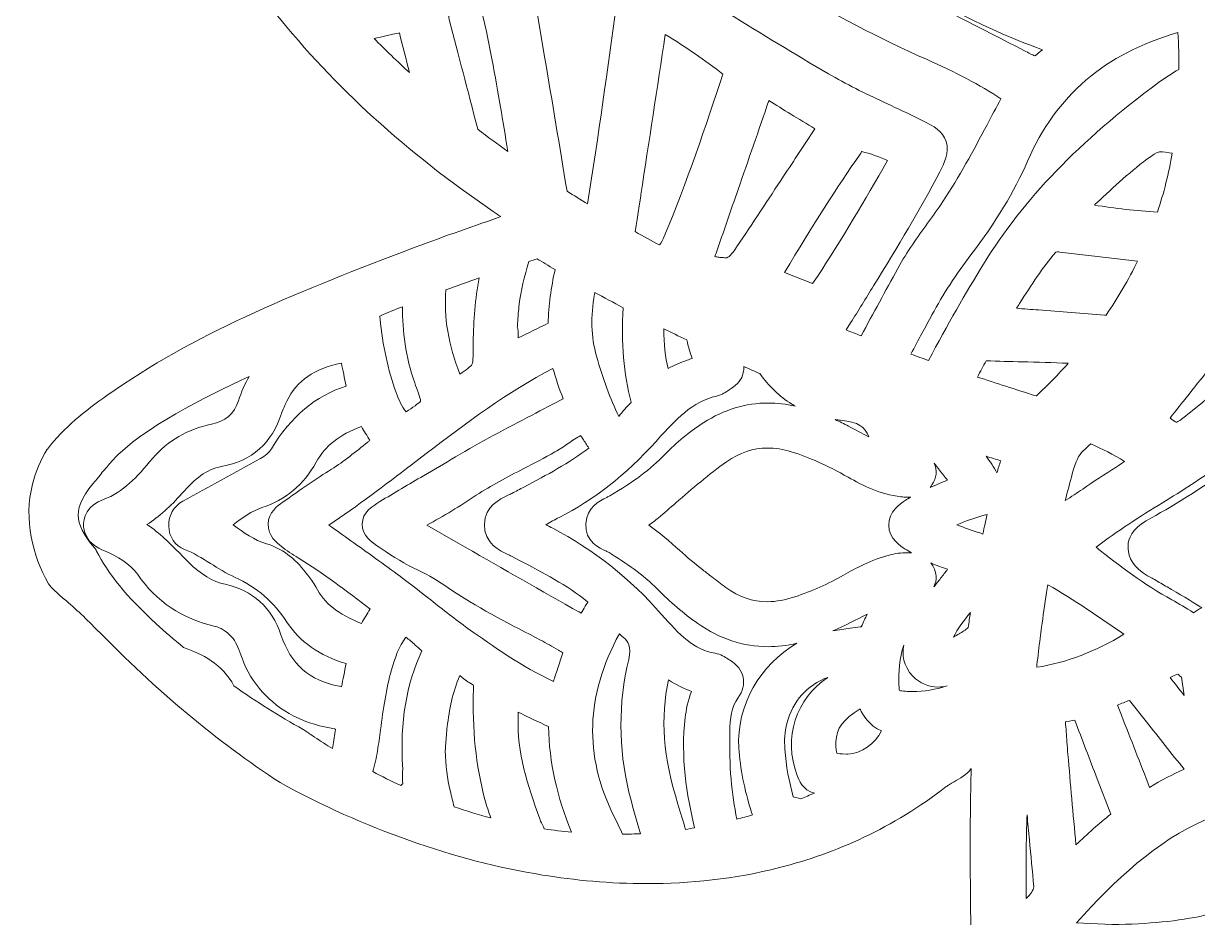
# Model space of a CAD drawing. Extents: x 269 to 1731, y -1926 to -73.
# Drawn here: x 268.8 to 707.4, y -1120.8 to -787 of the extents above; entities that cross this region are included whole.
import ezdxf

# ---------------------------------------------------------------- set-up
doc = ezdxf.new("R2010")
doc.units = 0
doc.header["$MEASUREMENT"] = 0
doc.layers.add('Layer 1', color=7, linetype='Continuous')

# ---------------------------------------------------------------- blocks, each defined once
blk = doc.blocks.new('block 2')
at = {"layer": 'Layer 1', "lineweight": 0}
for points, knots in [([(1727.83, -958.95), (1726.68, -954.34), (1724.8, -950), (1722.31, -945.93), (1722.29, -945.91), (1722.29, -945.89), (1722.27, -945.87), (1716.12, -937.89), (1708.18, -931.56), (1700.07, -925.88), (1667.18, -902.79), (1631.82, -888.44), (1589, -872.06), (1578.01, -867.86), (1566.75, -863.94), (1555.87, -860.14), (1555.87, -860.14), (1552.88, -859.1), (1552.88, -859.1), (1553.83, -858.46), (1554.76, -857.83), (1555.69, -857.18), (1588.32, -834.97), (1614.84, -810.79), (1637.02, -783.19), (1672.78, -738.74), (1693.97, -687.22), (1700.03, -630.03), (1707.51, -559.44), (1696.82, -487.29), (1665.36, -396.07), (1626.36, -282.98), (1570.22, -179.61), (1515.38, -84.76), (1515.38, -84.76), (1515.25, -84.5), (1515.25, -84.5), (1514.71, -83.61), (1514.12, -82.59), (1513.29, -81.58), (1513.11, -81.36), (1512.77, -80.67), (1512.54, -80.21), (1509.71, -74.47), (1505.77, -72.61), (1500.84, -74.73), (1494.21, -77.56), (1496.01, -84.45), (1496.59, -86.7), (1496.72, -87.2), (1496.86, -87.67), (1496.92, -88.11), (1499.63, -105.08), (1502.4, -122.06), (1505.15, -139.04), (1510.66, -172.86), (1516.33, -207.85), (1521.54, -242.3), (1530.4, -301.03), (1540.46, -367.6), (1541.49, -434.18), (1542, -468.91), (1541.21, -505.97), (1531.89, -541.69), (1517.09, -598.39), (1481.76, -633.77), (1423.88, -649.82), (1395.88, -657.59), (1365.21, -661.08), (1327.32, -660.76), (1323.6, -660.72), (1321.56, -660.09), (1319.84, -658.42), (1287.13, -626.78), (1245.2, -617.5), (1212.33, -612.95), (1150.71, -604.42), (1089.56, -610.2), (1032.67, -617.72), (1023.63, -618.91), (1014.52, -620.43), (1005.72, -621.89), (1003.82, -622.21), (1001.92, -622.51), (1000, -622.84), (998.08, -622.51), (996.18, -622.21), (994.28, -621.89), (985.48, -620.43), (976.37, -618.91), (967.33, -617.72), (910.44, -610.2), (849.29, -604.42), (787.67, -612.95), (754.8, -617.5), (712.87, -626.78), (680.16, -658.42), (678.44, -660.09), (676.4, -660.72), (672.68, -660.76), (634.79, -661.08), (604.12, -657.59), (576.12, -649.82), (518.24, -633.77), (482.91, -598.39), (468.11, -541.69), (458.79, -505.97), (458, -468.91), (458.51, -434.18), (459.54, -367.6), (469.6, -301.03), (478.46, -242.3), (483.67, -207.85), (489.34, -172.86), (494.85, -139.04), (497.6, -122.06), (500.37, -105.08), (503.08, -88.11), (503.14, -87.67), (503.28, -87.2), (503.41, -86.7), (503.99, -84.45), (505.79, -77.56), (499.16, -74.73), (494.23, -72.61), (490.29, -74.47), (487.46, -80.21), (487.23, -80.67), (486.89, -81.36), (486.71, -81.58), (485.88, -82.59), (485.29, -83.61), (484.75, -84.5), (484.75, -84.5), (484.62, -84.76), (484.62, -84.76), (429.78, -179.61), (373.64, -282.98), (334.64, -396.07), (303.18, -487.29), (292.49, -559.44), (299.97, -630.03), (306.03, -687.22), (327.22, -738.74), (362.98, -783.19), (385.16, -810.79), (411.68, -834.97), (444.31, -857.18), (445.24, -857.83), (446.17, -858.46), (447.12, -859.1), (447.12, -859.1), (444.13, -860.14), (444.13, -860.14), (433.25, -863.94), (421.99, -867.86), (411, -872.06), (368.18, -888.44), (332.82, -902.79), (299.93, -925.88), (291.82, -931.56), (283.88, -937.89), (277.73, -945.87), (277.71, -945.89), (277.71, -945.91), (277.69, -945.93), (275.2, -950), (273.32, -954.34), (272.17, -958.95), (268.8, -972.58), (272.25, -985.36), (278.09, -996.21), (279.65, -998.01), (281.37, -999.71), (283.25, -1001.27), (287.46, -1004.78), (291.72, -1008.73), (295.89, -1013.01), (318.51, -1036.18), (341.09, -1055.06), (364.68, -1070.45), (395.85, -1087.51), (429.8, -1099.64), (462.73, -1104.96), (474.64, -1106.88), (487.84, -1108.17), (501.79, -1108.17), (517.58, -1108.17), (534.3, -1106.51), (551.18, -1102.19), (572.26, -1096.85), (593.55, -1087.39), (613.5, -1071.92), (613.89, -1071.68), (614.27, -1071.42), (614.66, -1071.17), (615.16, -1070.83), (615.77, -1070.49), (616.4, -1070.14), (618.62, -1068.91), (621.23, -1067.47), (622.82, -1065.19), (622.74, -1067.45), (622.68, -1069.7), (622.64, -1071.94), (621.79, -1122.2), (623.55, -1166.98), (628, -1208.79), (635.42, -1278.33), (648.92, -1348.04), (669.24, -1421.91), (692.41, -1506.07), (724.43, -1590.9), (764.42, -1674.04), (766.72, -1678.82), (767.45, -1683.04), (766.74, -1687.33), (764.26, -1702.11), (765.53, -1716.28), (767.11, -1728.2), (771.88, -1764.21), (787.85, -1787.68), (815.89, -1799.99), (822.48, -1802.9), (825.35, -1806.54), (827.25, -1814.47), (833.78, -1841.58), (848.56, -1864.81), (871.2, -1883.49), (905.47, -1911.81), (946.27, -1926.12), (992.6, -1926.12), (995.03, -1926.12), (997.53, -1926.06), (1000, -1925.98), (1002.47, -1926.06), (1004.97, -1926.12), (1007.4, -1926.12), (1053.73, -1926.12), (1094.53, -1911.81), (1128.8, -1883.49), (1151.44, -1864.81), (1166.22, -1841.58), (1172.75, -1814.47), (1174.65, -1806.54), (1177.52, -1802.9), (1184.11, -1799.99), (1212.15, -1787.68), (1228.12, -1764.21), (1232.89, -1728.2), (1234.47, -1716.28), (1235.74, -1702.11), (1233.26, -1687.33), (1232.55, -1683.04), (1233.28, -1678.82), (1235.58, -1674.04), (1275.57, -1590.9), (1307.59, -1506.07), (1330.76, -1421.91), (1351.08, -1348.04), (1364.58, -1278.33), (1372, -1208.79), (1376.45, -1166.98), (1378.21, -1122.2), (1377.36, -1071.94), (1377.32, -1069.7), (1377.26, -1067.45), (1377.18, -1065.19), (1378.77, -1067.47), (1381.38, -1068.91), (1383.6, -1070.14), (1384.23, -1070.49), (1384.84, -1070.83), (1385.34, -1071.17), (1385.73, -1071.42), (1386.11, -1071.68), (1386.5, -1071.92), (1406.45, -1087.39), (1427.74, -1096.85), (1448.82, -1102.19), (1465.7, -1106.51), (1482.42, -1108.17), (1498.21, -1108.17), (1512.16, -1108.17), (1525.36, -1106.88), (1537.27, -1104.96), (1570.2, -1099.64), (1604.15, -1087.51), (1635.32, -1070.45), (1658.91, -1055.06), (1681.49, -1036.18), (1704.11, -1013.01), (1708.28, -1008.73), (1712.54, -1004.78), (1716.75, -1001.27), (1718.63, -999.71), (1720.35, -998.01), (1721.91, -996.21), (1727.75, -985.36), (1731.2, -972.58), (1727.83, -958.95)], [0, 0, 0, 0, 1, 1, 1, 2, 2, 2, 3, 3, 3, 4, 4, 4, 5, 5, 5, 6, 6, 6, 7, 7, 7, 8, 8, 8, 9, 9, 9, 10, 10, 10, 11, 11, 11, 12, 12, 12, 13, 13, 13, 14, 14, 14, 15, 15, 15, 16, 16, 16, 17, 17, 17, 18, 18, 18, 19, 19, 19, 20, 20, 20, 21, 21, 21, 22, 22, 22, 23, 23, 23, 24, 24, 24, 25, 25, 25, 26, 26, 26, 27, 27, 27, 28, 28, 28, 29, 29, 29, 30, 30, 30, 31, 31, 31, 32, 32, 32, 33, 33, 33, 34, 34, 34, 35, 35, 35, 36, 36, 36, 37, 37, 37, 38, 38, 38, 39, 39, 39, 40, 40, 40, 41, 41, 41, 42, 42, 42, 43, 43, 43, 44, 44, 44, 45, 45, 45, 46, 46, 46, 47, 47, 47, 48, 48, 48, 49, 49, 49, 50, 50, 50, 51, 51, 51, 52, 52, 52, 53, 53, 53, 54, 54, 54, 55, 55, 55, 56, 56, 56, 57, 57, 57, 58, 58, 58, 59, 59, 59, 60, 60, 60, 61, 61, 61, 62, 62, 62, 63, 63, 63, 64, 64, 64, 65, 65, 65, 66, 66, 66, 67, 67, 67, 68, 68, 68, 69, 69, 69, 70, 70, 70, 71, 71, 71, 72, 72, 72, 73, 73, 73, 74, 74, 74, 75, 75, 75, 76, 76, 76, 77, 77, 77, 78, 78, 78, 79, 79, 79, 80, 80, 80, 81, 81, 81, 82, 82, 82, 83, 83, 83, 84, 84, 84, 85, 85, 85, 86, 86, 86, 87, 87, 87, 88, 88, 88, 89, 89, 89, 90, 90, 90, 91, 91, 91, 92, 92, 92, 93, 93, 93, 94, 94, 94, 95, 95, 95, 96, 96, 96, 97, 97, 97, 98, 98, 98, 99, 99, 99, 100, 100, 100, 100]), ([(320.31, -603.25), (328.43, -617.3), (335.73, -627.26), (343.98, -635.49), (370.65, -662.22), (401.15, -686.29), (437.22, -709.06), (460.87, -723.98), (486.55, -739.59), (514.2, -752.79), (527.81, -759.3), (541.33, -766.74), (554.39, -773.93), (571.03, -783.07), (588.23, -792.55), (606.08, -800.34), (616.9, -805.09), (626.02, -809.92), (633.94, -815.09), (632.18, -818.31), (630.45, -821.54), (628.73, -824.78), (623.63, -834.4), (618.34, -844.35), (612.23, -853.46), (610.41, -856.17), (608.43, -858.92), (606.53, -861.55), (602.71, -866.81), (598.79, -872.28), (595.57, -878.17), (595.57, -878.17), (595.37, -878.51), (595.37, -878.51), (590.8, -886.86), (586.23, -895.21), (581.7, -903.58), (579.78, -902.85), (577.94, -902.12), (576.14, -901.42), (576.14, -901.42), (577.78, -898.79), (577.78, -898.79), (580.63, -894.18), (583.48, -889.57), (586.31, -884.96), (595.49, -870.04), (603.7, -856.54), (611.06, -842.37), (612.72, -839.19), (614.78, -835.21), (613.42, -831.06), (612.15, -827.18), (608.75, -825.24), (604.79, -823.28), (600.83, -821.3), (596.77, -819.42), (592.86, -817.6), (585.87, -814.35), (578.65, -810.99), (571.94, -807.13), (546.65, -792.59), (521.6, -776.6), (497.38, -761.14), (483.88, -752.52), (469.91, -743.61), (456.04, -735.02), (428.87, -718.22), (397.61, -698.26), (370.24, -674.08), (352.87, -658.72), (336.54, -640.24), (320.33, -617.54), (320.25, -616.65), (320.17, -615.74), (320.12, -614.81), (319.82, -610.48), (319.58, -606.08), (319.42, -601.63), (319.7, -602.19), (320, -602.72), (320.31, -603.25)], [0, 0, 0, 0, 1, 1, 1, 2, 2, 2, 3, 3, 3, 4, 4, 4, 5, 5, 5, 6, 6, 6, 7, 7, 7, 8, 8, 8, 9, 9, 9, 10, 10, 10, 11, 11, 11, 12, 12, 12, 13, 13, 13, 14, 14, 14, 15, 15, 15, 16, 16, 16, 17, 17, 17, 18, 18, 18, 19, 19, 19, 20, 20, 20, 21, 21, 21, 22, 22, 22, 23, 23, 23, 24, 24, 24, 25, 25, 25, 26, 26, 26, 27, 27, 27, 27]), ([(546.89, -662.54), (539.59, -668.83), (532.17, -675.54), (525.22, -682.72), (519.38, -688.72), (514.02, -695.35), (514.24, -702.93), (514.46, -710.51), (520.14, -716.74), (526.25, -722.34), (546.37, -740.86), (569.23, -754.93), (592.84, -768.9), (610.11, -779.11), (628.89, -789.52), (649.41, -796.76), (648.32, -797.69), (647.23, -798.6), (646.58, -799.06), (645.71, -798.72), (644.15, -797.91), (642.72, -797.18), (626.62, -788.85), (610.21, -780.5), (594.32, -772.4), (561.45, -755.68), (527.46, -738.39), (494.59, -720.4), (490.63, -718.24), (486.65, -715.75), (482.81, -713.36), (480.3, -711.79), (477.71, -710.19), (475.1, -708.63), (476.26, -706.37), (477.57, -704.39), (479.07, -702.63), (490.97, -688.72), (504.4, -674.73), (521.34, -658.6), (523.24, -656.78), (525.2, -654.94), (527.18, -653.12), (533.37, -656.56), (539.96, -659.71), (546.89, -662.54)], [0, 0, 0, 0, 1, 1, 1, 2, 2, 2, 3, 3, 3, 4, 4, 4, 5, 5, 5, 6, 6, 6, 7, 7, 7, 8, 8, 8, 9, 9, 9, 10, 10, 10, 11, 11, 11, 12, 12, 12, 13, 13, 13, 14, 14, 14, 15, 15, 15, 15]), ([(1000.24, -652.29), (1000.3, -652.37), (1000.36, -652.45), (1000.42, -652.53), (1004.49, -657.99), (1008.77, -663.83), (1012.29, -669.84), (1021.85, -686.09), (1033.38, -702.21), (1047.53, -719.09), (1061.96, -736.29), (1072.68, -751.45), (1081.29, -766.84), (1083.74, -771.2), (1087.15, -773.41), (1091.44, -773.41), (1092.61, -773.41), (1093.8, -773.23), (1095.1, -772.88), (1117.94, -766.45), (1141.78, -763.82), (1166.24, -761.46), (1177.3, -760.39), (1188.19, -758.2), (1198.71, -756.06), (1206.71, -754.44), (1214.98, -752.75), (1223.11, -751.63), (1223.11, -751.63), (1223.94, -751.53), (1223.94, -751.53), (1226.87, -751.09), (1229.66, -750.72), (1232.39, -750.5), (1232.45, -750.48), (1232.51, -750.48), (1232.57, -750.48), (1232.55, -750.56), (1232.55, -750.66), (1232.53, -750.76), (1231.38, -762.31), (1228.83, -774.03), (1226.38, -785.35), (1226.38, -785.35), (1225.59, -788.99), (1225.59, -788.99), (1222.95, -801.12), (1221.75, -813.48), (1220.6, -825.44), (1219.85, -833.21), (1219.08, -841.27), (1217.91, -849.04), (1216.13, -861.07), (1213.97, -873.96), (1210.43, -886.56), (1209.72, -889.1), (1207.56, -896.81), (1215.87, -901.58), (1236.45, -913.36), (1256.73, -928.12), (1277.89, -946.7), (1282.54, -950.77), (1287.66, -953.84), (1292.63, -956.79), (1294.81, -958.1), (1296.86, -959.32), (1298.88, -960.63), (1310.42, -968.11), (1320.77, -974.92), (1330.54, -982.52), (1330.58, -982.55), (1330.64, -982.59), (1330.7, -982.65), (1330.62, -982.71), (1330.52, -982.79), (1330.42, -982.85), (1322.27, -989.16), (1313.35, -995.73), (1303.47, -1000.94), (1300.29, -1002.6), (1297.08, -1004.52), (1293.78, -1006.76), (1293.14, -1006.28), (1292.51, -1005.89), (1291.82, -1005.53), (1298.9, -1000.62), (1306.04, -995.93), (1313.47, -991.56), (1316.99, -989.48), (1318.99, -986.31), (1318.99, -982.83), (1318.99, -980.67), (1318.18, -976.58), (1312.71, -973.39), (1299.34, -965.6), (1286.43, -956.38), (1273.95, -947.47), (1262.17, -939.06), (1250, -930.37), (1237.28, -922.72), (1219.95, -912.29), (1204.19, -906.73), (1188.29, -905.48), (1188.3, -905.46), (1188.34, -905.44), (1188.36, -905.42), (1208.21, -885.24), (1214.33, -860.03), (1217.43, -840.32), (1218.82, -831.53), (1219.81, -822.61), (1220.74, -813.98), (1222.44, -798.58), (1224.18, -782.67), (1228.3, -767.6), (1229.58, -762.93), (1228.26, -759.84), (1226.91, -758.08), (1225.05, -755.64), (1222.08, -754.3), (1218.52, -754.3), (1217.41, -754.3), (1216.23, -754.44), (1214.98, -754.69), (1212.57, -755.19), (1210.17, -755.74), (1207.8, -756.32), (1203.28, -757.36), (1199.01, -758.35), (1194.7, -758.97), (1186.5, -760.13), (1178.13, -761.18), (1170.04, -762.19), (1159.77, -763.46), (1149.16, -764.79), (1138.74, -766.37), (1113.21, -770.25), (1093.08, -779.47), (1077.59, -794.47), (1075.87, -772.01), (1065.48, -752.95), (1055.05, -736.84), (1049.17, -727.8), (1042.82, -718.98), (1036.65, -710.43), (1027.19, -697.29), (1017.39, -683.71), (1009.5, -669.39), (1007.42, -665.61), (1004.08, -663.45), (1000.36, -663.45), (996.48, -663.45), (992.96, -665.78), (990.7, -669.88), (982.84, -684.15), (973.09, -697.66), (963.67, -710.74), (959.35, -716.7), (954.9, -722.87), (950.65, -729.09), (938.93, -746.26), (926.19, -766.63), (923.36, -791.12), (923.22, -792.27), (923.12, -793.44), (923.02, -794.61), (908.52, -780.71), (890.04, -771.71), (866.92, -767.2), (855.21, -764.9), (843.28, -763.6), (831.76, -762.33), (816.21, -760.61), (800.12, -758.85), (784.88, -754.65), (783.73, -754.34), (782.59, -754.18), (781.5, -754.18), (778.47, -754.18), (775.84, -755.39), (774.04, -757.58), (772.59, -759.36), (771.09, -762.57), (772.14, -767.67), (772.59, -769.83), (773.13, -771.95), (773.66, -774.09), (774.24, -776.4), (774.77, -778.6), (775.23, -780.83), (777.5, -792.13), (778.79, -803.91), (780.03, -815.28), (781.04, -824.68), (782.11, -834.42), (783.73, -844.02), (788.19, -870.3), (797.25, -890.1), (811.97, -905.42), (794.95, -906.75), (777.96, -913), (760.21, -924.42), (746.85, -933.04), (733.31, -942.5), (719.98, -952.52), (709.07, -960.71), (697.26, -967.59), (688.2, -972.68), (682.81, -975.69), (681.53, -979.47), (681.39, -982.12), (681.25, -984.77), (682.14, -988.65), (687.13, -992.17), (688.2, -992.92), (689.25, -993.5), (690.18, -993.99), (690.55, -994.21), (690.93, -994.41), (691.28, -994.63), (692.87, -995.54), (694.43, -996.47), (696.01, -997.38), (700.47, -999.99), (704.76, -1002.48), (708.91, -1005.17), (707.81, -1005.65), (706.8, -1006.28), (705.87, -1007.01), (702.98, -1005.19), (700.33, -1003.63), (697.77, -1002.2), (687.64, -996.58), (678.18, -989.46), (669.48, -982.55), (677.27, -976.5), (685.92, -971.12), (694.27, -965.93), (701.45, -961.48), (708.9, -956.85), (715.94, -951.72), (723.99, -945.83), (731.79, -939.44), (739.31, -933.24), (739.31, -933.24), (740.83, -932), (740.83, -932), (755.6, -919.85), (769.55, -910.13), (783.44, -902.29), (789.93, -898.63), (792.1, -893.41), (790.09, -886.34), (784.8, -867.82), (782.55, -848.25), (780.37, -829.31), (779.68, -823.22), (778.97, -816.93), (778.13, -810.73), (776.61, -799.12), (774.37, -787.48), (772.24, -776.22), (771.15, -770.56), (770.08, -764.92), (769.07, -759.24), (768.77, -757.58), (768.62, -755.84), (768.44, -754), (768.34, -752.79), (768.22, -751.59), (768.06, -750.4), (777.14, -751.29), (786.6, -752.93), (796.24, -755.31), (811.95, -759.17), (828.02, -760.83), (843.57, -762.43), (853.23, -763.42), (863.24, -764.45), (872.92, -766.01), (885.35, -768.01), (895.42, -770.15), (904.58, -772.68), (906.24, -773.16), (907.73, -773.37), (909.09, -773.37), (912.06, -773.37), (916.2, -772.28), (919.09, -767.1), (930.78, -746.01), (945.96, -727.11), (959.28, -711.4), (967.37, -701.86), (974.04, -691.35), (980.49, -681.2), (983.18, -676.97), (985.95, -672.61), (988.76, -668.42), (991.77, -663.92), (995.79, -658.07), (1000.16, -652.39), (1000.18, -652.37), (1000.2, -652.33), (1000.24, -652.29)], [0, 0, 0, 0, 1, 1, 1, 2, 2, 2, 3, 3, 3, 4, 4, 4, 5, 5, 5, 6, 6, 6, 7, 7, 7, 8, 8, 8, 9, 9, 9, 10, 10, 10, 11, 11, 11, 12, 12, 12, 13, 13, 13, 14, 14, 14, 15, 15, 15, 16, 16, 16, 17, 17, 17, 18, 18, 18, 19, 19, 19, 20, 20, 20, 21, 21, 21, 22, 22, 22, 23, 23, 23, 24, 24, 24, 25, 25, 25, 26, 26, 26, 27, 27, 27, 28, 28, 28, 29, 29, 29, 30, 30, 30, 31, 31, 31, 32, 32, 32, 33, 33, 33, 34, 34, 34, 35, 35, 35, 36, 36, 36, 37, 37, 37, 38, 38, 38, 39, 39, 39, 40, 40, 40, 41, 41, 41, 42, 42, 42, 43, 43, 43, 44, 44, 44, 45, 45, 45, 46, 46, 46, 47, 47, 47, 48, 48, 48, 49, 49, 49, 50, 50, 50, 51, 51, 51, 52, 52, 52, 53, 53, 53, 54, 54, 54, 55, 55, 55, 56, 56, 56, 57, 57, 57, 58, 58, 58, 59, 59, 59, 60, 60, 60, 61, 61, 61, 62, 62, 62, 63, 63, 63, 64, 64, 64, 65, 65, 65, 66, 66, 66, 67, 67, 67, 68, 68, 68, 69, 69, 69, 70, 70, 70, 71, 71, 71, 72, 72, 72, 73, 73, 73, 74, 74, 74, 75, 75, 75, 76, 76, 76, 77, 77, 77, 78, 78, 78, 79, 79, 79, 80, 80, 80, 81, 81, 81, 82, 82, 82, 83, 83, 83, 84, 84, 84, 85, 85, 85, 86, 86, 86, 87, 87, 87, 88, 88, 88, 89, 89, 89, 90, 90, 90, 91, 91, 91, 92, 92, 92, 93, 93, 93, 94, 94, 94, 95, 95, 95, 96, 96, 96, 97, 97, 97, 98, 98, 98, 99, 99, 99, 100, 100, 100, 101, 101, 101, 101]), ([(464.47, -763.22), (467.46, -765.12), (470.45, -767.04), (473.42, -768.94), (478.84, -772.42), (484.42, -776.02), (489.98, -779.47), (490.1, -779.55), (490.2, -779.61), (490.27, -779.67), (490.27, -779.75), (490.25, -779.82), (490.25, -779.92), (487.07, -803.51), (483.61, -828.68), (479.53, -854.37), (476.92, -852.78), (474.36, -851.18), (471.85, -849.6), (469.08, -832.9), (466.29, -816.18), (463.48, -799.47), (463.48, -799.47), (459.05, -773.02), (459.05, -773.02), (458.4, -769.06), (460.69, -765.04), (464.47, -763.22)], [0, 0, 0, 0, 1, 1, 1, 2, 2, 2, 3, 3, 3, 4, 4, 4, 5, 5, 5, 6, 6, 6, 7, 7, 7, 8, 8, 8, 9, 9, 9, 9]), ([(427.68, -784.22), (427.82, -784.1), (428.14, -783.92), (428.67, -783.7), (429.9, -783.21), (431.15, -782.73), (432.39, -782.26), (434.67, -781.37), (437.02, -780.48), (439.36, -779.47), (442.68, -793.58), (445.18, -807.53), (446.98, -818.17), (447.85, -823.24), (448.8, -828.86), (449.73, -834.76), (445.95, -832.05), (442.19, -829.28), (438.49, -826.45), (434.65, -811.51), (431.21, -798.27), (427.96, -786.02), (427.7, -785.03), (427.66, -784.47), (427.68, -784.22)], [0, 0, 0, 0, 1, 1, 1, 2, 2, 2, 3, 3, 3, 4, 4, 4, 5, 5, 5, 6, 6, 6, 7, 7, 7, 8, 8, 8, 8]), ([(409.22, -790.47), (410.49, -795.42), (411.75, -800.36), (413, -805.29), (408.39, -801.1), (403.98, -796.82), (399.76, -792.53), (401.84, -792.07), (409.22, -790.47), (409.22, -790.47)], [0, 0, 0, 0, 1, 1, 1, 2, 2, 2, 3, 3, 3, 3]), ([(508.06, -866.77), (507.83, -867.37), (507.11, -868.95), (506.4, -869.66), (503.45, -868.1), (500.41, -866.44), (497.28, -864.7), (497.34, -864.28), (499.44, -850.77), (499.44, -850.77), (502.44, -831.19), (505.55, -811.01), (508.52, -791.02), (516.3, -795.85), (523.36, -800.72), (530.05, -805.85), (523.76, -824.82), (516.63, -846.31), (508.06, -866.77)], [0, 0, 0, 0, 1, 1, 1, 2, 2, 2, 3, 3, 3, 4, 4, 4, 5, 5, 5, 6, 6, 6, 6]), ([(600.28, -910.45), (603.17, -904.98), (605.7, -900.24), (608.13, -895.8), (612.31, -888.13), (617.22, -880.55), (622.7, -873.34), (631.98, -861.21), (638.9, -849.76), (643.89, -838.34), (654.64, -813.74), (672.56, -798.37), (700.05, -790.33), (700.31, -794.92), (700.43, -799.53), (700.43, -804.1), (697.75, -805.59), (695.18, -807.25), (692.77, -809.03), (663.12, -831.02), (642.35, -852.57), (627.41, -876.81), (620.68, -887.69), (613.95, -899.5), (606.87, -912.78), (604.75, -912.05), (602.57, -911.28), (600.28, -910.45)], [0, 0, 0, 0, 1, 1, 1, 2, 2, 2, 3, 3, 3, 4, 4, 4, 5, 5, 5, 6, 6, 6, 7, 7, 7, 8, 8, 8, 9, 9, 9, 9]), ([(552.73, -844.02), (547.05, -852.64), (541.17, -861.57), (535.33, -870.24), (535.33, -870.24), (535.17, -870.45), (535.17, -870.45), (533.16, -873.42), (532.25, -874.49), (531.1, -874.49), (531, -874.49), (530.88, -874.47), (530.72, -874.47), (530.72, -874.47), (530.21, -874.41), (530.21, -874.41), (529.65, -874.37), (529.12, -874.33), (528.49, -874.23), (528.13, -874.17), (527.63, -874.1), (527.08, -874.02), (527.26, -873.48), (527.42, -873.01), (527.54, -872.71), (530.27, -864.78), (533.02, -856.84), (535.77, -848.91), (539.55, -838.06), (543.45, -826.84), (547.23, -815.74), (552.55, -819.06), (558.23, -822.55), (564.44, -826.27), (560.52, -832.18), (556.62, -838.1), (552.73, -844.02)], [0, 0, 0, 0, 1, 1, 1, 2, 2, 2, 3, 3, 3, 4, 4, 4, 5, 5, 5, 6, 6, 6, 7, 7, 7, 8, 8, 8, 9, 9, 9, 10, 10, 10, 11, 11, 11, 12, 12, 12, 12]), ([(563.59, -884.01), (563.59, -884.01), (553.02, -880.01), (553.02, -880.01), (563.79, -862.1), (572.55, -848.37), (581.32, -835.73), (581.66, -835.25), (581.89, -834.91), (581.97, -834.78), (585.06, -835.53), (588.35, -836.79), (591.59, -838.18), (591.59, -838.18), (589.81, -841.23), (589.81, -841.23), (581.56, -855.47), (573.01, -870.16), (563.59, -884.01)], [0, 0, 0, 0, 1, 1, 1, 2, 2, 2, 3, 3, 3, 4, 4, 4, 5, 5, 5, 6, 6, 6, 6]), ([(668.82, -854.8), (669.46, -854.21), (670.09, -853.61), (670.72, -853.04), (677.51, -846.71), (683.9, -840.73), (691.13, -835.79), (692.51, -834.84), (693.24, -834.84), (693.48, -834.84), (693.58, -834.84), (693.68, -834.86), (693.8, -834.86), (693.8, -834.86), (696.63, -835.21), (697.93, -835.37), (696.63, -842.87), (694.77, -850.25), (692.39, -857.43), (684.4, -856.92), (676.52, -856.03), (668.82, -854.8)], [0, 0, 0, 0, 1, 1, 1, 2, 2, 2, 3, 3, 3, 4, 4, 4, 5, 5, 5, 6, 6, 6, 7, 7, 7, 7]), ([(655.05, -872.28), (655.35, -872.28), (655.63, -872.31), (655.94, -872.33), (655.94, -872.33), (684.97, -875.66), (684.97, -875.66), (681.61, -882.6), (677.67, -889.39), (673.2, -895.9), (673.02, -895.88), (672.82, -895.86), (672.64, -895.86), (664.41, -895.15), (656.06, -894.54), (647.99, -893.94), (645.22, -893.75), (642.47, -893.55), (639.72, -893.33), (640.11, -892.74), (640.49, -892.12), (640.88, -891.51), (645.3, -884.62), (649.45, -878.11), (654.38, -872.35), (654.38, -872.35), (654.56, -872.28), (655.05, -872.28)], [0, 0, 0, 0, 1, 1, 1, 2, 2, 2, 3, 3, 3, 4, 4, 4, 5, 5, 5, 6, 6, 6, 7, 7, 7, 8, 8, 8, 9, 9, 9, 9]), ([(467.38, -878.86), (465.86, -885.59), (464.99, -892.3), (464.79, -898.89), (461.05, -900.69), (457.33, -902.53), (453.59, -904.35), (453.59, -904.35), (453.59, -902.31), (453.59, -902.31), (453.59, -901.62), (453.47, -900.95), (453.27, -900.33), (453.29, -899.88), (453.33, -899.4), (453.37, -898.95), (453.53, -896.46), (453.71, -894.1), (454, -891.79), (454.64, -886.78), (455.84, -881.54), (457.62, -875.8), (458.63, -875.46), (459.66, -875.14), (460.67, -874.83), (462.71, -876.07), (464.89, -877.4), (467.38, -878.86)], [0, 0, 0, 0, 1, 1, 1, 2, 2, 2, 3, 3, 3, 4, 4, 4, 5, 5, 5, 6, 6, 6, 7, 7, 7, 8, 8, 8, 9, 9, 9, 9]), ([(426.56, -886.46), (430.67, -884.92), (434.85, -883.44), (439.02, -881.97), (437.56, -889.79), (436.83, -897.82), (436.83, -905.95), (436.83, -909.91), (436.85, -913.32), (436.31, -914.33), (435.92, -915.08), (434.19, -916.3), (431.84, -917.87), (427.51, -906.98), (425.77, -896.65), (426.56, -886.46)], [0, 0, 0, 0, 1, 1, 1, 2, 2, 2, 3, 3, 3, 4, 4, 4, 5, 5, 5, 5]), ([(495.74, -928.41), (495.74, -928.43), (495.74, -928.45), (495.76, -928.47), (494.09, -930.14), (492.63, -931.86), (491.18, -933.68), (487.96, -927.03), (485.21, -919.63), (482.85, -911.22), (480.8, -903.92), (480.56, -896.32), (482.14, -888.05), (482.18, -887.83), (482.22, -887.63), (482.26, -887.41), (485.68, -889.31), (489.19, -891.21), (492.75, -893.09), (492.06, -906.39), (493.03, -917.69), (495.74, -928.41)], [0, 0, 0, 0, 1, 1, 1, 2, 2, 2, 3, 3, 3, 4, 4, 4, 5, 5, 5, 6, 6, 6, 7, 7, 7, 7]), ([(411.7, -932.04), (410.21, -930.02), (408.98, -927.62), (407.98, -924.77), (404.97, -916.36), (402.97, -907.1), (402, -897.25), (401.96, -896.89), (401.92, -896.56), (401.88, -896.2), (404.75, -894.99), (407.56, -893.82), (410.33, -892.72), (410.41, -901.7), (411.38, -911.5), (414.96, -921.17), (415.83, -923.55), (417.02, -926.77), (417.16, -927.98), (416.43, -928.79), (414.13, -930.37), (411.7, -932.04)], [0, 0, 0, 0, 1, 1, 1, 2, 2, 2, 3, 3, 3, 4, 4, 4, 5, 5, 5, 6, 6, 6, 7, 7, 7, 7]), ([(518.59, -912.01), (517.98, -912.25), (517.36, -912.46), (516.75, -912.7), (514.48, -913.53), (511.98, -914.46), (509.57, -915.85), (508.5, -911.51), (508, -906.77), (508.02, -900.97), (510.74, -902.31), (513.57, -903.7), (516.57, -905.16), (517.11, -907.5), (517.78, -909.79), (518.59, -912.01)], [0, 0, 0, 0, 1, 1, 1, 2, 2, 2, 3, 3, 3, 4, 4, 4, 5, 5, 5, 5]), ([(733.67, -908.13), (727.81, -912.62), (722.25, -917.35), (716.79, -922.02), (711.94, -926.16), (706.92, -930.45), (701.85, -934.39), (700.11, -935.74), (699.5, -935.85), (699.5, -935.85), (699.5, -935.85), (698.96, -935.78), (697.68, -934.75), (697.68, -934.75), (697.12, -934.29), (697.12, -934.29), (697.16, -934.23), (702.07, -928.04), (702.07, -928.04), (707.69, -920.95), (713.51, -913.65), (719.13, -906.35), (719.28, -906.13), (719.42, -905.97), (719.52, -905.86), (719.58, -905.88), (719.66, -905.88), (719.76, -905.92), (724.25, -907.02), (728.84, -907.76), (733.67, -908.13)], [0, 0, 0, 0, 1, 1, 1, 2, 2, 2, 3, 3, 3, 4, 4, 4, 5, 5, 5, 6, 6, 6, 7, 7, 7, 8, 8, 8, 9, 9, 9, 10, 10, 10, 10]), ([(387.59, -1034.64), (387.59, -1034.64), (386.8, -1034.48), (386.8, -1034.48), (375.56, -1032.34), (368.64, -1026.23), (364.98, -1015.25), (361.59, -1005.11), (354.39, -998.6), (344.14, -996.37), (339.41, -995.34), (335.21, -992.82), (330.5, -988.17), (329.5, -987.19), (328.51, -986.18), (327.52, -985.17), (323.7, -981.27), (319.8, -977.27), (314.93, -974.11), (319.46, -971.12), (323.7, -967.32), (328.01, -962.45), (332.8, -957.03), (336.96, -953.45), (342.81, -952.4), (354.03, -950.36), (361.77, -943.53), (365.17, -932.61), (365.47, -931.62), (366.02, -930.49), (366.6, -929.3), (366.6, -929.3), (367.21, -928.06), (367.21, -928.06), (370.91, -920.28), (377.4, -915.73), (387.55, -913.83), (388.13, -916.44), (388.7, -919.25), (389.32, -922.42), (377.96, -925.94), (368.79, -933.62), (361.39, -945.77), (360.52, -947.21), (359.22, -948.38), (357.32, -949.43), (347.68, -954.75), (338.04, -960.06), (328.35, -965.36), (324.9, -967.26), (322.98, -970.58), (323.06, -974.5), (323.18, -978.74), (325.4, -982.08), (329, -983.39), (332.29, -984.63), (335.39, -986.57), (338.7, -988.63), (341.51, -990.39), (344.44, -992.23), (347.68, -993.74), (356.09, -997.61), (362.3, -1002.94), (367.21, -1010.52), (371.96, -1017.84), (379.36, -1023.02), (389.33, -1026.01), (388.76, -1029.04), (388.17, -1031.97), (387.59, -1034.64)], [0, 0, 0, 0, 1, 1, 1, 2, 2, 2, 3, 3, 3, 4, 4, 4, 5, 5, 5, 6, 6, 6, 7, 7, 7, 8, 8, 8, 9, 9, 9, 10, 10, 10, 11, 11, 11, 12, 12, 12, 13, 13, 13, 14, 14, 14, 15, 15, 15, 16, 16, 16, 17, 17, 17, 18, 18, 18, 19, 19, 19, 20, 20, 20, 21, 21, 21, 22, 22, 22, 23, 23, 23, 23]), ([(468.29, -1028.01), (467.78, -1029.57), (467.26, -1031.13), (466.73, -1032.68), (455.01, -1027.08), (444.13, -1019.52), (434.81, -1012.85), (430.12, -1009.49), (425.45, -1005.81), (420.94, -1002.24), (417.26, -999.36), (413.46, -996.35), (409.6, -993.48), (403.46, -988.95), (397.17, -984.45), (391.1, -980.12), (388.37, -978.18), (385.63, -976.24), (382.92, -974.28), (393.55, -967.14), (403.8, -959.34), (413.71, -951.76), (413.71, -951.76), (419.22, -947.59), (419.22, -947.59), (434.16, -936.23), (449.59, -924.5), (466.57, -915.79), (467.64, -919.51), (468.86, -923.35), (470.41, -927.07), (466.55, -929.13), (462.65, -931.16), (458.77, -933.18), (449.31, -938.11), (439.56, -943.2), (430.16, -948.82), (426.18, -951.19), (422.18, -953.55), (418.17, -955.88), (412.84, -958.99), (407.32, -962.21), (401.92, -965.52), (399.17, -967.2), (395.39, -969.51), (395.31, -973.91), (395.25, -978.3), (398.97, -980.75), (401.68, -982.55), (401.68, -982.55), (402.73, -983.25), (402.73, -983.25), (406.93, -986.04), (411.28, -988.91), (416.25, -991.12), (420.2, -992.9), (424.1, -995.46), (427.45, -997.71), (437.93, -1004.78), (449.19, -1010.61), (460.06, -1016.25), (460.06, -1016.25), (461.96, -1017.22), (461.96, -1017.22), (464.17, -1018.37), (466.33, -1019.64), (468.61, -1020.98), (469.18, -1021.32), (469.75, -1021.66), (470.33, -1021.99), (469.62, -1024.01), (468.94, -1026.05), (468.29, -1028.01)], [0, 0, 0, 0, 1, 1, 1, 2, 2, 2, 3, 3, 3, 4, 4, 4, 5, 5, 5, 6, 6, 6, 7, 7, 7, 8, 8, 8, 9, 9, 9, 10, 10, 10, 11, 11, 11, 12, 12, 12, 13, 13, 13, 14, 14, 14, 15, 15, 15, 16, 16, 16, 17, 17, 17, 18, 18, 18, 19, 19, 19, 20, 20, 20, 21, 21, 21, 22, 22, 22, 23, 23, 23, 24, 24, 24, 24]), ([(536.01, -1057.49), (536.52, -1065.17), (538.06, -1073.01), (540.75, -1081.46), (540.75, -1081.46), (540.99, -1082.23), (541.09, -1082.52), (539.19, -1083.08), (537.25, -1083.59), (535.33, -1084.09), (533.25, -1074.77), (532.4, -1064.26), (532.64, -1051.56), (532.72, -1046.39), (533.27, -1042.26), (535.67, -1038.89), (537.51, -1036.3), (538.16, -1033.69), (537.63, -1031.12), (537.07, -1028.54), (535.39, -1026.39), (532.62, -1024.72), (532.4, -1024.59), (532.19, -1024.45), (531.97, -1024.31), (530.84, -1023.54), (529.32, -1022.51), (527.16, -1022.13), (519.17, -1020.75), (513.84, -1015.25), (507.17, -1007.63), (495.4, -994.23), (481.73, -983.43), (466.59, -975.47), (465.7, -975), (464.79, -974.54), (463.9, -974.11), (465.56, -973.2), (467.24, -972.28), (468.9, -971.43), (481.86, -964.9), (493.7, -955.6), (505.12, -943.02), (505.12, -943.02), (505.65, -942.42), (505.65, -942.42), (512.56, -934.81), (518.49, -928.22), (527.73, -926.12), (529.75, -925.64), (531.28, -924.58), (532.38, -923.8), (532.64, -923.63), (532.9, -923.45), (533.16, -923.29), (535.61, -921.79), (537.13, -919.81), (537.67, -917.45), (537.85, -916.66), (537.9, -915.85), (537.83, -915.04), (539.88, -915.95), (541.9, -916.84), (543.86, -917.69), (547.09, -922.32), (551.1, -926.16), (555.83, -929.11), (556.27, -929.36), (556.68, -929.62), (557.12, -929.88), (553.7, -929.09), (550.27, -928.69), (546.93, -928.69), (538.58, -928.69), (530.5, -931.15), (522.91, -936.01), (517.6, -939.38), (512.69, -943.41), (508.28, -948), (503.14, -953.35), (496.63, -958.22), (487.84, -963.32), (487.46, -963.54), (487.07, -963.74), (486.67, -963.93), (484.06, -965.26), (479.19, -967.71), (478.86, -973.69), (478.44, -980.44), (484.14, -982.99), (486.3, -983.94), (486.75, -984.16), (487.29, -984.4), (487.52, -984.53), (493.76, -988.45), (500.29, -992.73), (505.63, -998.19), (510.26, -1002.94), (515.35, -1007.27), (520.71, -1011.03), (528.88, -1016.77), (537.71, -1019.68), (546.93, -1019.68), (550.41, -1019.68), (554.01, -1019.26), (557.63, -1018.43), (544.12, -1026.13), (534.96, -1041.78), (536.01, -1057.49)], [0, 0, 0, 0, 1, 1, 1, 2, 2, 2, 3, 3, 3, 4, 4, 4, 5, 5, 5, 6, 6, 6, 7, 7, 7, 8, 8, 8, 9, 9, 9, 10, 10, 10, 11, 11, 11, 12, 12, 12, 13, 13, 13, 14, 14, 14, 15, 15, 15, 16, 16, 16, 17, 17, 17, 18, 18, 18, 19, 19, 19, 20, 20, 20, 21, 21, 21, 22, 22, 22, 23, 23, 23, 24, 24, 24, 25, 25, 25, 26, 26, 26, 27, 27, 27, 28, 28, 28, 29, 29, 29, 30, 30, 30, 31, 31, 31, 32, 32, 32, 33, 33, 33, 34, 34, 34, 35, 35, 35, 36, 36, 36, 36]), ([(628.38, -912.96), (628.38, -912.94), (628.38, -912.92), (628.4, -912.92), (632.89, -913.08), (637.38, -913.2), (641.87, -913.32), (647.53, -913.45), (653.31, -913.59), (659.05, -913.87), (655.33, -918.03), (651.39, -922.04), (647.31, -925.86), (647.23, -925.94), (647.18, -926), (647.1, -926.06), (639.24, -923.59), (632, -921.25), (625.13, -918.98), (626.22, -916.98), (627.29, -914.98), (628.38, -912.96)], [0, 0, 0, 0, 1, 1, 1, 2, 2, 2, 3, 3, 3, 4, 4, 4, 5, 5, 5, 6, 6, 6, 7, 7, 7, 7]), ([(373.33, -1050.63), (364.26, -1045.54), (355.58, -1040.08), (347.44, -1034.36), (343.17, -1026.11), (335.37, -1022.31), (328.62, -1019.99), (325.14, -1017.09), (321.7, -1014.14), (318.39, -1011.09), (307.43, -1001.06), (300.15, -992.19), (296.13, -983.98), (295.91, -983.52), (295.64, -983.11), (295.3, -982.73), (291.24, -978), (289.25, -974.05), (289.23, -970.58), (289.21, -966.74), (291.56, -962.27), (296.47, -956.91), (296.67, -956.67), (296.86, -956.41), (297.04, -956.16), (297.34, -955.68), (297.72, -955.23), (298.07, -954.75), (298.07, -954.75), (298.13, -954.67), (298.13, -954.67), (299.5, -953.21), (300.62, -951.86), (301.65, -950.48), (314.08, -937.36), (336.32, -926.71), (353.08, -918.8), (351.5, -921.57), (350.15, -924.6), (349.09, -927.9), (347.5, -932.73), (344.22, -935.58), (339.05, -936.63), (330.17, -938.39), (322.55, -942.8), (317.03, -949.39), (311.15, -956.43), (306.09, -962.01), (298.72, -964.69), (292.67, -966.88), (290.91, -971.47), (291.28, -975.06), (291.88, -980.77), (296.75, -982.89), (299.08, -983.9), (303.75, -985.94), (308.48, -988.43), (311.47, -992.75), (318.39, -1002.8), (328.13, -1009.31), (340.38, -1012.1), (342.5, -1012.57), (344.36, -1013.76), (346.53, -1016.04), (348.12, -1017.68), (348.97, -1019.97), (349.96, -1022.67), (349.96, -1022.67), (350.43, -1023.95), (350.43, -1023.95), (354.01, -1033.45), (360.52, -1040.73), (369.78, -1045.58), (374.97, -1048.29), (380.29, -1049.5), (384.82, -1050.35), (385.02, -1050.37), (385.18, -1050.41), (385.34, -1050.45), (385.32, -1050.67), (385.3, -1050.9), (385.26, -1051.18), (384.98, -1053.57), (384.63, -1055.73), (384.21, -1057.75), (381.95, -1056.35), (379.74, -1054.92), (377.54, -1053.46), (376.29, -1052.64), (375.07, -1051.81), (373.84, -1050.96), (373.68, -1050.82), (373.5, -1050.73), (373.33, -1050.63)], [0, 0, 0, 0, 1, 1, 1, 2, 2, 2, 3, 3, 3, 4, 4, 4, 5, 5, 5, 6, 6, 6, 7, 7, 7, 8, 8, 8, 9, 9, 9, 10, 10, 10, 11, 11, 11, 12, 12, 12, 13, 13, 13, 14, 14, 14, 15, 15, 15, 16, 16, 16, 17, 17, 17, 18, 18, 18, 19, 19, 19, 20, 20, 20, 21, 21, 21, 22, 22, 22, 23, 23, 23, 24, 24, 24, 25, 25, 25, 26, 26, 26, 27, 27, 27, 28, 28, 28, 29, 29, 29, 30, 30, 30, 31, 31, 31, 31]), ([(398.2, -942.62), (397.92, -942.84), (397.67, -943.06), (397.41, -943.26), (392.86, -946.96), (388.54, -950.46), (383.81, -953.43), (378.29, -956.91), (372.46, -960.87), (365.45, -965.87), (363.91, -966.96), (360.27, -969.55), (360.17, -973.91), (360.05, -978.24), (363.55, -981.03), (365.05, -982.2), (367.09, -983.82), (369.23, -985.19), (371.47, -986.53), (380.71, -992.19), (389.57, -998.98), (398.14, -1005.55), (398.14, -1005.55), (398.3, -1005.67), (398.3, -1005.67), (397.13, -1007.43), (396.08, -1009.21), (395.09, -1010.97), (386.37, -1007.67), (381.18, -1003.51), (377.96, -997.36), (377.07, -995.65), (375.98, -994.25), (375.01, -993.02), (375.01, -993.02), (374.3, -992.09), (374.3, -992.09), (370.1, -986.55), (365.13, -982.89), (359.55, -981.23), (355.06, -979.88), (351.16, -977.15), (347.09, -974.2), (350.69, -971.51), (354.11, -968.98), (357.87, -967.75), (366.7, -964.86), (373.5, -959.17), (378.11, -950.81), (381.52, -944.7), (386.72, -940.54), (395.01, -937.5), (396.08, -939.28), (397.15, -941), (398.2, -942.62)], [0, 0, 0, 0, 1, 1, 1, 2, 2, 2, 3, 3, 3, 4, 4, 4, 5, 5, 5, 6, 6, 6, 7, 7, 7, 8, 8, 8, 9, 9, 9, 10, 10, 10, 11, 11, 11, 12, 12, 12, 13, 13, 13, 14, 14, 14, 15, 15, 15, 16, 16, 16, 17, 17, 17, 18, 18, 18, 18]), ([(573.98, -935.12), (580.73, -935.74), (583.1, -937.56), (584.53, -941.26), (581.99, -939.95), (579.48, -938.64), (576.97, -937.32), (575.28, -936.45), (573.62, -935.64), (571.96, -934.9), (572.63, -934.98), (573.31, -935.06), (573.98, -935.12)], [0, 0, 0, 0, 1, 1, 1, 2, 2, 2, 3, 3, 3, 4, 4, 4, 4]), ([(419.47, -974.32), (425.73, -970.92), (431.92, -967.18), (437.95, -963.14), (443.55, -959.42), (449.47, -956.36), (455.74, -953.13), (459.56, -951.17), (463.5, -949.13), (467.32, -946.96), (469.1, -945.95), (470.72, -944.86), (472.29, -943.79), (473.89, -942.7), (475.43, -941.67), (476.98, -940.84), (477.23, -941.24), (477.49, -941.63), (477.73, -942.03), (478.46, -943.18), (479.19, -944.36), (480, -945.55), (472.58, -951.17), (464.37, -955.5), (455.72, -960.08), (454.22, -960.87), (452.74, -961.66), (451.23, -962.45), (450.78, -962.71), (450.28, -962.92), (449.79, -963.16), (446.76, -964.59), (441.14, -967.26), (440.96, -973.93), (440.78, -981.15), (447, -984.02), (449.99, -985.4), (450.46, -985.62), (450.94, -985.84), (451.37, -986.06), (451.37, -986.06), (453.84, -987.36), (453.84, -987.36), (463.05, -992.15), (471.75, -996.68), (479.49, -1002.88), (479.49, -1002.88), (479.63, -1002.98), (479.63, -1002.98), (479.61, -1003), (477.93, -1005.83), (477.14, -1007.15), (476.05, -1006.58), (474.92, -1006), (473.83, -1005.37), (459.6, -997.26), (445.39, -989.14), (431.19, -981.03), (431.19, -981.03), (419.47, -974.32), (419.47, -974.32)], [0, 0, 0, 0, 1, 1, 1, 2, 2, 2, 3, 3, 3, 4, 4, 4, 5, 5, 5, 6, 6, 6, 7, 7, 7, 8, 8, 8, 9, 9, 9, 10, 10, 10, 11, 11, 11, 12, 12, 12, 13, 13, 13, 14, 14, 14, 15, 15, 15, 16, 16, 16, 17, 17, 17, 18, 18, 18, 19, 19, 19, 20, 20, 20, 20]), ([(598.1, -965.14), (596.42, -966.27), (591.91, -969.26), (591.99, -974.36), (592.05, -979.41), (596.62, -982.26), (598.12, -983.21), (598.93, -983.7), (599.72, -984.2), (600.51, -984.65), (600.12, -984.61), (599.68, -984.59), (599.23, -984.59), (599.23, -984.59), (599.11, -984.59), (599.11, -984.59), (596.66, -984.59), (594.38, -984.89), (592.16, -985.48), (585.44, -987.28), (579.5, -990.43), (575.09, -992.96), (569.37, -996.23), (563.25, -998.96), (556.94, -1001.08), (553.38, -1002.26), (549.94, -1002.88), (546.71, -1002.88), (541.17, -1002.88), (536.06, -1001.14), (531.14, -997.53), (529.4, -996.27), (527.69, -994.94), (525.97, -993.64), (524.84, -992.75), (523.7, -991.86), (522.53, -990.98), (519.6, -988.77), (516.83, -986.31), (513.9, -983.7), (510.28, -980.48), (506.56, -977.17), (502.39, -974.26), (503.57, -973.49), (504.76, -972.62), (505.93, -971.63), (508.14, -969.77), (510.32, -967.87), (512.52, -965.95), (518.59, -960.71), (524.84, -955.27), (531.39, -950.64), (536.32, -947.17), (541.35, -945.49), (546.75, -945.49), (549.58, -945.49), (552.55, -945.97), (555.6, -946.9), (562.3, -948.95), (569.05, -951.96), (576.83, -956.39), (582.31, -959.48), (588.8, -962.85), (596.54, -963.68), (597.35, -963.76), (598.26, -963.85), (599.29, -963.85), (599.62, -963.85), (599.98, -963.84), (600.3, -963.82), (599.58, -964.21), (598.83, -964.65), (598.1, -965.14)], [0, 0, 0, 0, 1, 1, 1, 2, 2, 2, 3, 3, 3, 4, 4, 4, 5, 5, 5, 6, 6, 6, 7, 7, 7, 8, 8, 8, 9, 9, 9, 10, 10, 10, 11, 11, 11, 12, 12, 12, 13, 13, 13, 14, 14, 14, 15, 15, 15, 16, 16, 16, 17, 17, 17, 18, 18, 18, 19, 19, 19, 20, 20, 20, 21, 21, 21, 22, 22, 22, 23, 23, 23, 24, 24, 24, 24]), ([(660.55, -955.15), (661.9, -950.3), (662.93, -948.12), (664.63, -946.58), (665.58, -945.71), (666.53, -944.84), (667.48, -943.93), (671.71, -945.75), (675.95, -947.97), (680.12, -950.54), (679.05, -951.23), (677.99, -951.92), (676.92, -952.62), (672.8, -955.27), (668.57, -958), (664.45, -960.81), (662.31, -962.25), (660.16, -963.72), (657.96, -965.14), (658.79, -961.74), (659.68, -958.39), (660.55, -955.15)], [0, 0, 0, 0, 1, 1, 1, 2, 2, 2, 3, 3, 3, 4, 4, 4, 5, 5, 5, 6, 6, 6, 7, 7, 7, 7]), ([(608.96, -951.11), (609.52, -951.86), (610.09, -952.6), (610.65, -953.31), (610.65, -953.31), (611.02, -953.8), (611.02, -953.8), (611.99, -955.03), (612.94, -956.28), (613.95, -957.52), (611.72, -958.39), (609.54, -959.32), (607.44, -960.29), (607.72, -959.96), (607.96, -959.62), (608.17, -959.3), (609.91, -956.65), (610.17, -953.9), (608.96, -951.11)], [0, 0, 0, 0, 1, 1, 1, 2, 2, 2, 3, 3, 3, 4, 4, 4, 5, 5, 5, 6, 6, 6, 6]), ([(628.38, -948.6), (630.24, -949.15), (632.04, -949.69), (633.82, -950.22), (633.32, -951.74), (632.87, -953.27), (632.43, -954.79), (631.21, -952.58), (629.84, -950.52), (628.38, -948.6)], [0, 0, 0, 0, 1, 1, 1, 2, 2, 2, 3, 3, 3, 3]), ([(628.73, -970.27), (628.22, -972.56), (627.72, -974.98), (627.21, -977.61), (626.81, -977.47), (626.44, -977.33), (626.08, -977.23), (623.25, -976.28), (620.32, -975.29), (617.41, -974.14), (620.72, -972.78), (623.81, -971.71), (626.83, -970.86), (627.31, -970.74), (627.98, -970.54), (628.73, -970.27)], [0, 0, 0, 0, 1, 1, 1, 2, 2, 2, 3, 3, 3, 4, 4, 4, 5, 5, 5, 5]), ([(611.38, -994.13), (610.51, -995.22), (609.7, -996.27), (608.91, -997.32), (610.07, -994.72), (609.99, -992.19), (608.63, -989.78), (608.41, -989.36), (608.11, -988.89), (607.72, -988.41), (609.86, -989.36), (611.93, -990.15), (613.99, -990.79), (613.22, -991.82), (612.35, -992.92), (611.38, -994.13)], [0, 0, 0, 0, 1, 1, 1, 2, 2, 2, 3, 3, 3, 4, 4, 4, 5, 5, 5, 5]), ([(647.37, -1026.52), (647.73, -1023.18), (648.13, -1019.84), (648.56, -1016.49), (648.72, -1015.15), (648.88, -1013.82), (649.11, -1012.36), (649.63, -1008.36), (650.24, -1004.12), (650.99, -999.39), (651.15, -998.46), (651.31, -997.49), (651.47, -996.55), (661.23, -1002.18), (670.66, -1008.66), (679.85, -1015.01), (669.42, -1021.46), (658.49, -1025.61), (647.29, -1027.39), (647.31, -1027.1), (647.35, -1026.8), (647.37, -1026.52)], [0, 0, 0, 0, 1, 1, 1, 2, 2, 2, 3, 3, 3, 4, 4, 4, 5, 5, 5, 6, 6, 6, 7, 7, 7, 7]), ([(583.97, -1007.51), (583.24, -1009.09), (582.49, -1010.65), (581.76, -1012.22), (581.62, -1012.24), (581.48, -1012.26), (581.4, -1012.28), (580.13, -1012.45), (578.87, -1012.63), (577.6, -1012.79), (575.5, -1013.07), (573.35, -1013.35), (571.17, -1013.74), (575.58, -1011.82), (579.82, -1009.66), (583.97, -1007.51)], [0, 0, 0, 0, 1, 1, 1, 2, 2, 2, 3, 3, 3, 4, 4, 4, 5, 5, 5, 5]), ([(616.15, -1016.1), (617.77, -1013.07), (619.87, -1010.02), (622.5, -1006.93), (622.24, -1008.75), (621.99, -1010.63), (621.73, -1012.55), (620.68, -1013.35), (619.51, -1014.18), (618.3, -1014.87), (617.59, -1015.28), (616.86, -1015.7), (616.15, -1016.1)], [0, 0, 0, 0, 1, 1, 1, 2, 2, 2, 3, 3, 3, 4, 4, 4, 4]), ([(410.43, -1064.28), (410.47, -1065.13), (410.45, -1065.96), (410.43, -1066.81), (410.41, -1068.02), (410.37, -1069.37), (410.49, -1070.89), (410.39, -1070.97), (410.23, -1071.09), (410.03, -1071.25), (409.93, -1071.32), (409.82, -1071.4), (409.72, -1071.48), (406.19, -1069.86), (402.69, -1068.14), (399.25, -1066.34), (400.06, -1063.75), (400.65, -1061.17), (401.05, -1058.6), (401.45, -1055.97), (401.8, -1053.36), (402.16, -1050.73), (403.21, -1042.89), (404.22, -1035.47), (406.33, -1028.29), (407.6, -1023.95), (408.93, -1019.5), (411.66, -1016.16), (412.82, -1017.01), (413.95, -1018.02), (415.14, -1019.06), (415.93, -1019.78), (416.72, -1020.49), (417.63, -1021.24), (411.79, -1033.77), (409.42, -1047.88), (410.43, -1064.28)], [0, 0, 0, 0, 1, 1, 1, 2, 2, 2, 3, 3, 3, 4, 4, 4, 5, 5, 5, 6, 6, 6, 7, 7, 7, 8, 8, 8, 9, 9, 9, 10, 10, 10, 11, 11, 11, 12, 12, 12, 12]), ([(491.4, -1014.87), (491.88, -1015.32), (492.35, -1015.78), (492.89, -1016.21), (494.59, -1017.62), (496.01, -1019.6), (494.87, -1024.41), (490.97, -1040.83), (491.01, -1057.49), (494.98, -1073.96), (496.13, -1078.67), (497.5, -1083.34), (498.8, -1087.85), (498.96, -1088.4), (499.12, -1088.96), (499.28, -1089.51), (497.08, -1089.63), (494.85, -1089.69), (492.61, -1089.73), (491.5, -1087.39), (490.39, -1085.04), (489.25, -1082.74), (478.12, -1060.2), (478.82, -1037.94), (491.4, -1014.87)], [0, 0, 0, 0, 1, 1, 1, 2, 2, 2, 3, 3, 3, 4, 4, 4, 5, 5, 5, 6, 6, 6, 7, 7, 7, 8, 8, 8, 8]), ([(598.26, -1036.32), (597.13, -1036.26), (596.44, -1036.16), (596.02, -1036.08), (595.94, -1035.69), (595.86, -1035.03), (595.83, -1034), (595.57, -1029.02), (596.14, -1024.11), (597.59, -1019.14), (597.01, -1022.49), (597.29, -1026.86), (601.05, -1030.74), (603.62, -1033.37), (606.85, -1034.76), (610.39, -1034.76), (611.6, -1034.76), (612.76, -1034.6), (613.83, -1034.36), (609.5, -1035.73), (605.2, -1036.4), (600.87, -1036.4), (600.02, -1036.4), (599.15, -1036.38), (598.26, -1036.32)], [0, 0, 0, 0, 1, 1, 1, 2, 2, 2, 3, 3, 3, 4, 4, 4, 5, 5, 5, 6, 6, 6, 7, 7, 7, 8, 8, 8, 8]), ([(426.54, -1055.95), (426.68, -1053.85), (426.81, -1051.69), (427.09, -1049.58), (427.9, -1043.3), (429.03, -1036.68), (431.8, -1030.5), (431.98, -1030.66), (432.18, -1030.82), (432.37, -1030.98), (433.52, -1031.89), (434.81, -1032.94), (436.49, -1033.77), (436.65, -1033.85), (436.77, -1033.91), (436.83, -1033.94), (436.87, -1034.14), (436.93, -1034.58), (436.89, -1035.51), (436.37, -1050.55), (437.78, -1064.02), (441.16, -1076.71), (441.81, -1079.1), (442.59, -1081.4), (443.42, -1083.63), (438.81, -1082.43), (434.19, -1081.04), (429.62, -1079.46), (429.19, -1077.56), (428.73, -1075.64), (428.26, -1073.72), (427.05, -1068.87), (426.46, -1064.02), (426.36, -1058.46), (426.42, -1057.67), (426.48, -1056.82), (426.54, -1055.95)], [0, 0, 0, 0, 1, 1, 1, 2, 2, 2, 3, 3, 3, 4, 4, 4, 5, 5, 5, 6, 6, 6, 7, 7, 7, 8, 8, 8, 9, 9, 9, 10, 10, 10, 11, 11, 11, 12, 12, 12, 12]), ([(697.1, -1031.17), (698.07, -1030.68), (699.12, -1030.22), (699.95, -1029.93), (700.45, -1030.32), (700.92, -1030.72), (701.4, -1031.1), (701.4, -1031.1), (702.4, -1037.92), (702.4, -1037.92), (700.64, -1035.67), (698.88, -1033.43), (697.1, -1031.17)], [0, 0, 0, 0, 1, 1, 1, 2, 2, 2, 3, 3, 3, 4, 4, 4, 4]), ([(509.77, -1032.08), (512.67, -1033.93), (515.47, -1035.33), (518.29, -1036.36), (516.93, -1039.92), (516.36, -1043.38), (516, -1046.15), (514.22, -1060.94), (516.49, -1075.03), (519.5, -1087.37), (518.35, -1087.55), (517.21, -1087.73), (516.06, -1087.89), (515.21, -1084.86), (514.3, -1081.77), (513.29, -1078.53), (507.75, -1061), (506.62, -1046.17), (509.77, -1032.08)], [0, 0, 0, 0, 1, 1, 1, 2, 2, 2, 3, 3, 3, 4, 4, 4, 5, 5, 5, 6, 6, 6, 6]), ([(556.35, -1075.8), (554.9, -1070.2), (553.56, -1064.2), (553.22, -1057.95), (552.94, -1054.64), (553.2, -1051.42), (553.99, -1048.33), (556.13, -1039.98), (561.49, -1034.06), (569.25, -1031.17), (557.38, -1039.15), (552.55, -1053.59), (557.75, -1067.74), (558.33, -1069.29), (559.81, -1073.28), (564.26, -1074.37), (562.54, -1075.1), (560.82, -1075.8), (559.1, -1076.47), (558.25, -1076.27), (556.35, -1075.8), (556.35, -1075.8)], [0, 0, 0, 0, 1, 1, 1, 2, 2, 2, 3, 3, 3, 4, 4, 4, 5, 5, 5, 6, 6, 6, 7, 7, 7, 7]), ([(589.29, -1051.12), (587.02, -1055.85), (581.66, -1059.73), (576.73, -1059.77), (576.73, -1059.77), (576.23, -1059.79), (576.23, -1059.79), (574, -1059.79), (572.97, -1059.57), (572.57, -1059.45), (572.44, -1059), (572.24, -1057.87), (572.3, -1055.26), (572.4, -1050.25), (574.93, -1046.77), (581.28, -1042.93), (582.43, -1045.15), (584.64, -1049.22), (589.29, -1051.12)], [0, 0, 0, 0, 1, 1, 1, 2, 2, 2, 3, 3, 3, 4, 4, 4, 5, 5, 5, 6, 6, 6, 6]), ([(677.45, -1041.5), (678.9, -1040.87), (680.42, -1040.3), (681.96, -1039.76), (681.96, -1039.76), (688.26, -1047.72), (688.26, -1047.72), (692.95, -1053.63), (697.64, -1059.55), (702.33, -1065.45), (698.03, -1067.35), (693.78, -1069.58), (689.44, -1072.22), (685.98, -1063.23), (682.46, -1054.25), (678.94, -1045.26), (678.94, -1045.26), (677.45, -1041.5), (677.45, -1041.5)], [0, 0, 0, 0, 1, 1, 1, 2, 2, 2, 3, 3, 3, 4, 4, 4, 5, 5, 5, 6, 6, 6, 6]), ([(463.36, -1087.73), (462.89, -1086.68), (462.43, -1085.71), (461.96, -1084.84), (461.92, -1084.72), (461.7, -1084.07), (461.64, -1083.93), (457.15, -1071.44), (453.15, -1059.17), (453.57, -1046.11), (453.57, -1045.44), (453.57, -1044.75), (453.59, -1044.08), (457.19, -1045.9), (461.01, -1047.76), (464.89, -1049.48), (464.89, -1049.48), (464.91, -1049.48), (464.91, -1049.48), (465.22, -1062.9), (468.05, -1075.9), (473.53, -1088.96), (470.15, -1088.64), (466.75, -1088.22), (463.36, -1087.73)], [0, 0, 0, 0, 1, 1, 1, 2, 2, 2, 3, 3, 3, 4, 4, 4, 5, 5, 5, 6, 6, 6, 7, 7, 7, 8, 8, 8, 8]), ([(674.96, -1082.19), (670.49, -1085.75), (666.25, -1089.55), (661.92, -1093.67), (660.87, -1081.99), (659.9, -1070.93), (658.93, -1059.89), (658.79, -1058.32), (658.69, -1056.76), (658.59, -1055.2), (658.42, -1052.76), (658.24, -1050.25), (657.98, -1047.74), (658.36, -1047.68), (660.71, -1047.3), (661.5, -1047.16), (664.27, -1054.45), (667.08, -1061.71), (669.87, -1068.97), (669.87, -1068.97), (674.96, -1082.19), (674.96, -1082.19)], [0, 0, 0, 0, 1, 1, 1, 2, 2, 2, 3, 3, 3, 4, 4, 4, 5, 5, 5, 6, 6, 6, 7, 7, 7, 7]), ([(643.53, -1087.47), (643.57, -1085.79), (643.63, -1084.13), (643.67, -1082.49), (643.97, -1085.55), (644.27, -1088.68), (644.56, -1091.83), (645.1, -1097.52), (645.65, -1103.36), (646.19, -1109.36), (646.03, -1110.72), (644.92, -1112.21), (643.4, -1113.69), (643.38, -1112.56), (643.36, -1111.42), (643.36, -1110.21), (643.36, -1110.21), (643.36, -1109.91), (643.36, -1109.91), (643.34, -1108.03), (643.32, -1106.17), (643.32, -1104.29), (643.32, -1098.2), (643.4, -1092.68), (643.53, -1087.47)], [0, 0, 0, 0, 1, 1, 1, 2, 2, 2, 3, 3, 3, 4, 4, 4, 5, 5, 5, 6, 6, 6, 7, 7, 7, 8, 8, 8, 8]), ([(710.87, -1084.07), (711.67, -1087.35), (712.46, -1090.54), (713.31, -1093.65), (713.72, -1095.17), (714.14, -1096.71), (714.57, -1098.22), (714.69, -1098.61), (714.81, -1099.01), (714.93, -1099.4), (715.23, -1100.43), (715.54, -1101.48), (715.86, -1102.51), (716.24, -1103.7), (716.59, -1104.87), (716.97, -1106.01), (717.48, -1107.6), (718.02, -1109.18), (718.53, -1110.7), (719.09, -1112.33), (719.66, -1113.91), (720.23, -1115.47), (720.41, -1115.99), (720.61, -1116.48), (720.79, -1116.96), (717.36, -1118.16), (713.78, -1119.17), (710.1, -1119.98), (700.09, -1122.18), (689.05, -1123.29), (675.39, -1123.45), (675.39, -1123.45), (662.14, -1122.79), (662.14, -1122.79), (676.6, -1106.82), (691.66, -1092.36), (710.87, -1084.07)], [0, 0, 0, 0, 1, 1, 1, 2, 2, 2, 3, 3, 3, 4, 4, 4, 5, 5, 5, 6, 6, 6, 7, 7, 7, 8, 8, 8, 9, 9, 9, 10, 10, 10, 11, 11, 11, 12, 12, 12, 12])]:
    blk.add_open_spline(points, degree=3, knots=knots, dxfattribs=at)

msp = doc.modelspace()

# ---------------------------------------------------------------- block references
at = {"layer": 'Layer 1'}
msp.add_blockref('block 2', (0, 0), dxfattribs=at)

doc.saveas('drawing.dxf')
